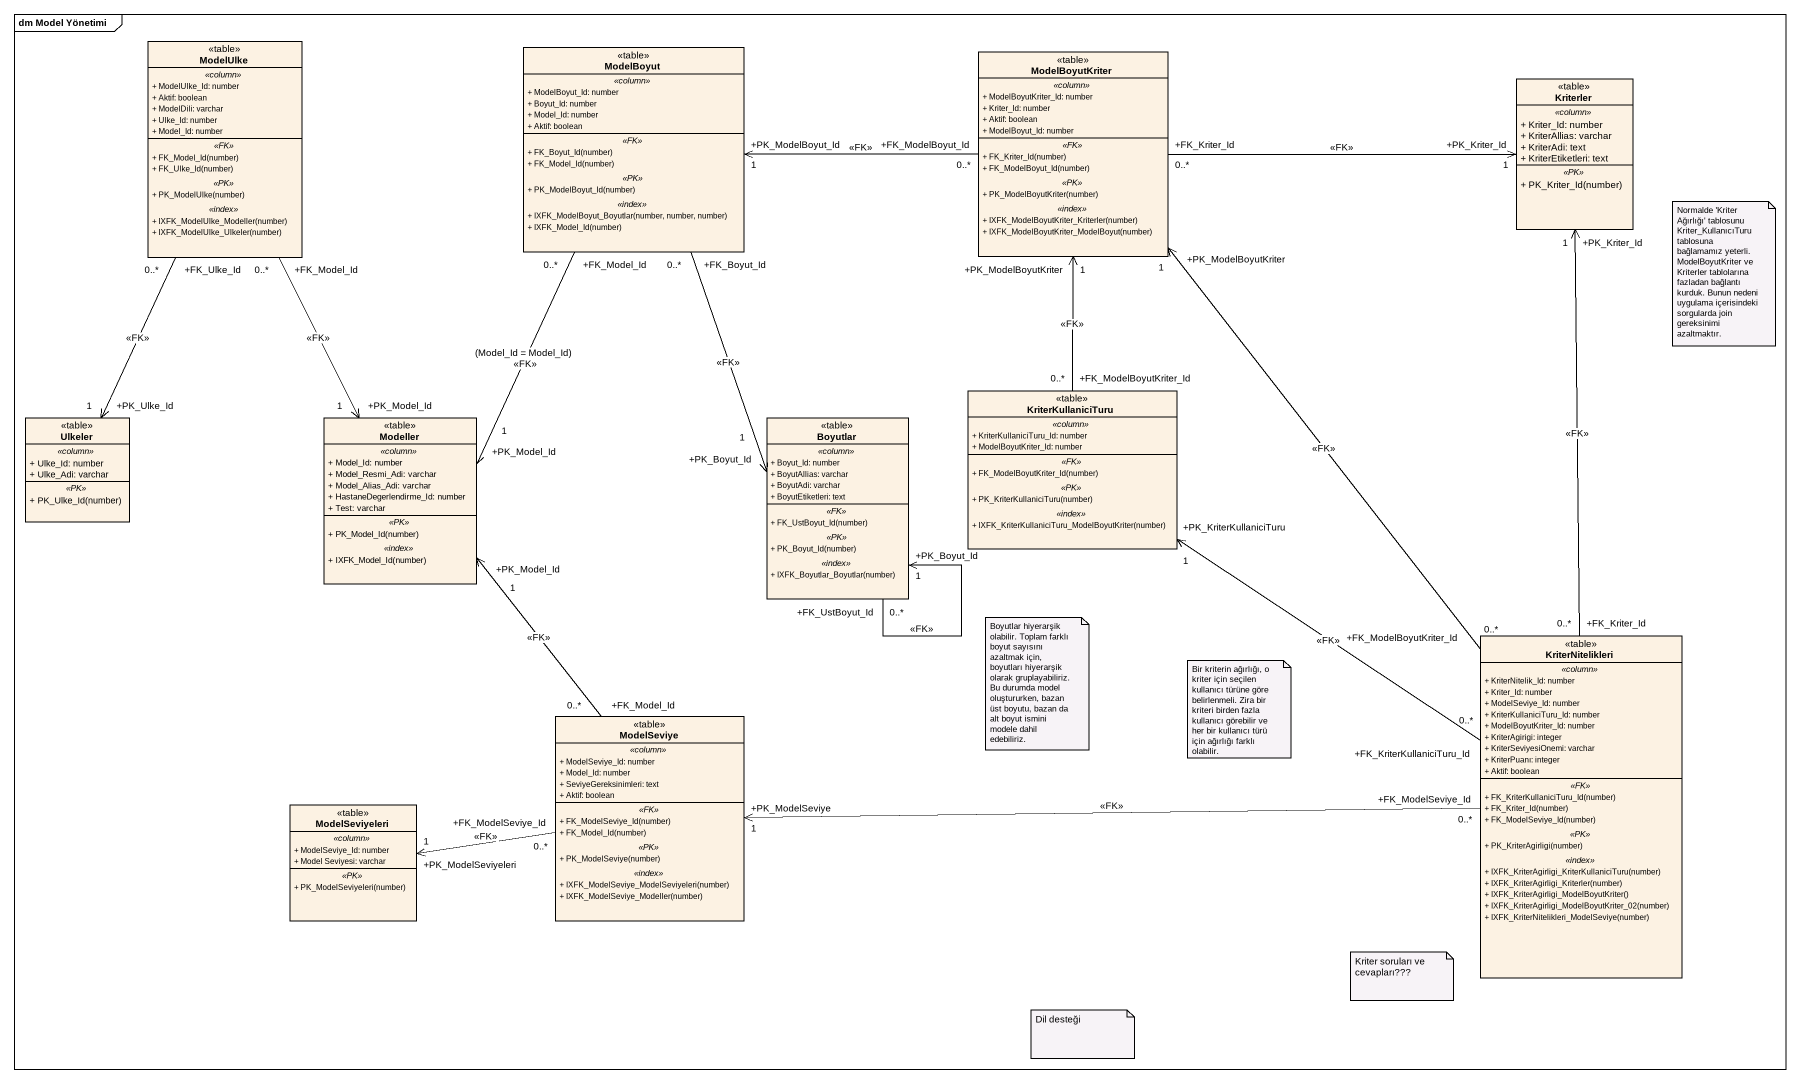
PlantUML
@startuml
mainframe dm Model Yönetimi
hide circle
hide empty members
skinparam classAttributeIconSize 0
class ModelUlke <<table>> {
  .. <<column>> ..
  + ModelUlke_Id: number
  + Aktif: boolean
  + ModelDili: varchar
  + Ulke_Id: number
  + Model_Id: number
  .. <<FK>> ..
  + FK_Model_Id(number)
  + FK_Ulke_Id(number)
  .. <<PK>> ..
  + PK_ModelUlke(number)
  .. <<index>> ..
  + IXFK_ModelUlke_Modeller(number)
  + IXFK_ModelUlke_Ulkeler(number)
}
class ModelBoyut <<table>> {
  .. <<column>> ..
  + ModelBoyut_Id: number
  + Boyut_Id: number
  + Model_Id: number
  + Aktif: boolean
  .. <<FK>> ..
  + FK_Boyut_Id(number)
  + FK_Model_Id(number)
  .. <<PK>> ..
  + PK_ModelBoyut_Id(number)
  .. <<index>> ..
  + IXFK_ModelBoyut_Boyutlar(number, number, number)
  + IXFK_Model_Id(number)
}
class ModelBoyutKriter <<table>> {
  .. <<column>> ..
  + ModelBoyutKriter_Id: number
  + Kriter_Id: number
  + Aktif: boolean
  + ModelBoyut_Id: number
  .. <<FK>> ..
  + FK_Kriter_Id(number)
  + FK_ModelBoyut_Id(number)
  .. <<PK>> ..
  + PK_ModelBoyutKriter(number)
  .. <<index>> ..
  + IXFK_ModelBoyutKriter_Kriterler(number)
  + IXFK_ModelBoyutKriter_ModelBoyut(number)
}
class Kriterler <<table>> {
  .. <<column>> ..
  + Kriter_Id: number
  + KriterAllias: varchar
  + KriterAdi: text
  + KriterEtiketleri: text
  .. <<PK>> ..
  + PK_Kriter_Id(number)
}
class KriterKullaniciTuru <<table>> {
  .. <<column>> ..
  + KriterKullaniciTuru_Id: number
  + ModelBoyutKriter_Id: number
  .. <<FK>> ..
  + FK_ModelBoyutKriter_Id(number)
  .. <<PK>> ..
  + PK_KriterKullaniciTuru(number)
  .. <<index>> ..
  + IXFK_KriterKullaniciTuru_ModelBoyutKriter(number)
}
class Ulkeler <<table>> {
  .. <<column>> ..
  + Ulke_Id: number
  + Ulke_Adi: varchar
  .. <<PK>> ..
  + PK_Ulke_Id(number)
}
class Modeller <<table>> {
  .. <<column>> ..
  + Model_Id: number
  + Model_Resmi_Adi: varchar
  + Model_Alias_Adi: varchar
  + HastaneDegerlendirme_Id: number
  + Test: varchar
  .. <<PK>> ..
  + PK_Model_Id(number)
  .. <<index>> ..
  + IXFK_Model_Id(number)
}
class Boyutlar <<table>> {
  .. <<column>> ..
  + Boyut_Id: number
  + BoyutAllias: varchar
  + BoyutAdi: varchar
  + BoyutEtiketleri: text
  .. <<FK>> ..
  + FK_UstBoyut_Id(number)
  .. <<PK>> ..
  + PK_Boyut_Id(number)
  .. <<index>> ..
  + IXFK_Boyutlar_Boyutlar(number)
}
class KriterNitelikleri <<table>> {
  .. <<column>> ..
  + KriterNitelik_Id: number
  + Kriter_Id: number
  + ModelSeviye_Id: number
  + KriterKullaniciTuru_Id: number
  + ModelBoyutKriter_Id: number
  + KriterAgirigi: integer
  + KriterSeviyesiOnemi: varchar
  + KriterPuanı: integer
  + Aktif: boolean
  .. <<FK>> ..
  + FK_KriterKullaniciTuru_Id(number)
  + FK_Kriter_Id(number)
  + FK_ModelSeviye_Id(number)
  .. <<PK>> ..
  + PK_KriterAgirligi(number)
  .. <<index>> ..
  + IXFK_KriterAgirligi_KriterKullaniciTuru(number)
  + IXFK_KriterAgirligi_Kriterler(number)
  + IXFK_KriterAgirligi_ModelBoyutKriter()
  + IXFK_KriterAgirligi_ModelBoyutKriter_02(number)
  + IXFK_KriterNitelikleri_ModelSeviye(number)
}
class ModelSeviye <<table>> {
  .. <<column>> ..
  + ModelSeviye_Id: number
  + Model_Id: number
  + SeviyeGereksinimleri: text
  + Aktif: boolean
  .. <<FK>> ..
  + FK_ModelSeviye_Id(number)
  + FK_Model_Id(number)
  .. <<PK>> ..
  + PK_ModelSeviye(number)
  .. <<index>> ..
  + IXFK_ModelSeviye_ModelSeviyeleri(number)
  + IXFK_ModelSeviye_Modeller(number)
}
class ModelSeviyeleri <<table>> {
  .. <<column>> ..
  + ModelSeviye_Id: number
  + Model Seviyesi: varchar
  .. <<PK>> ..
  + PK_ModelSeviyeleri(number)
}
ModelUlke "+FK_Ulke_Id\n0..*" --> "+PK_Ulke_Id\n1" Ulkeler : <<FK>>
ModelUlke "+FK_Model_Id\n0..*" --> "+PK_Model_Id\n1" Modeller : <<FK>>
ModelBoyut "+FK_Model_Id\n0..*" --> "+PK_Model_Id\n1" Modeller : (Model_Id = Model_Id)\n<<FK>>
ModelBoyut "+FK_Boyut_Id\n0..*" --> "+PK_Boyut_Id\n1" Boyutlar : <<FK>>
ModelBoyutKriter "+FK_ModelBoyut_Id\n0..*" -left-> "+PK_ModelBoyut_Id\n1" ModelBoyut : <<FK>>
ModelBoyutKriter "+FK_Kriter_Id\n0..*" -right-> "+PK_Kriter_Id\n1" Kriterler : <<FK>>
KriterKullaniciTuru "+FK_ModelBoyutKriter_Id\n0..*" -up-> "+PK_ModelBoyutKriter\n1" ModelBoyutKriter : <<FK>>
Boyutlar "+FK_UstBoyut_Id\n0..*" --> "+PK_Boyut_Id\n1" Boyutlar : <<FK>>
KriterNitelikleri "+FK_ModelBoyutKriter_Id\n0..*" -up-> "+PK_ModelBoyutKriter\n1" ModelBoyutKriter : <<FK>>
KriterNitelikleri "+FK_Kriter_Id\n0..*" -up-> "+PK_Kriter_Id\n1" Kriterler : <<FK>>
KriterNitelikleri "+FK_KriterKullaniciTuru_Id\n0..*" -up-> "+PK_KriterKullaniciTuru\n1" KriterKullaniciTuru : <<FK>>
KriterNitelikleri "+FK_ModelSeviye_Id\n0..*" -left-> "+PK_ModelSeviye\n1" ModelSeviye : <<FK>>
ModelSeviye "+FK_Model_Id\n0..*" -up-> "+PK_Model_Id\n1" Modeller : <<FK>>
ModelSeviye "+FK_ModelSeviye_Id\n0..*" -left-> "+PK_ModelSeviyeleri\n1" ModelSeviyeleri : <<FK>>
note as N1
  Normalde 'Kriter Ağırlığı' tablosunu Kriter_KullanıcıTuru tablosuna bağlamamız yeterli. ModelBoyutKriter ve Kriterler tablolarına fazladan bağlantı kurduk. Bunun nedeni uygulama içerisindeki sorgularda join gereksinimi azaltmaktır.
end note
note as N2
  Boyutlar hiyerarşik olabilir. Toplam farklı boyut sayısını azaltmak için, boyutları hiyerarşik olarak gruplayabiliriz. Bu durumda model oluştururken, bazan üst boyutu, bazan da alt boyut ismini modele dahil edebiliriz.
end note
note as N3
  Bir kriterin ağırlığı, o kriter için seçilen kullanıcı türüne göre belirlenmeli. Zira bir kriteri birden fazla kullanıcı görebilir ve her bir kullanıcı türü için ağırlığı farklı olabilir.
end note
note as N4
  Kriter soruları ve cevapları???
end note
note as N5
  Dil desteği
end note
@enduml
